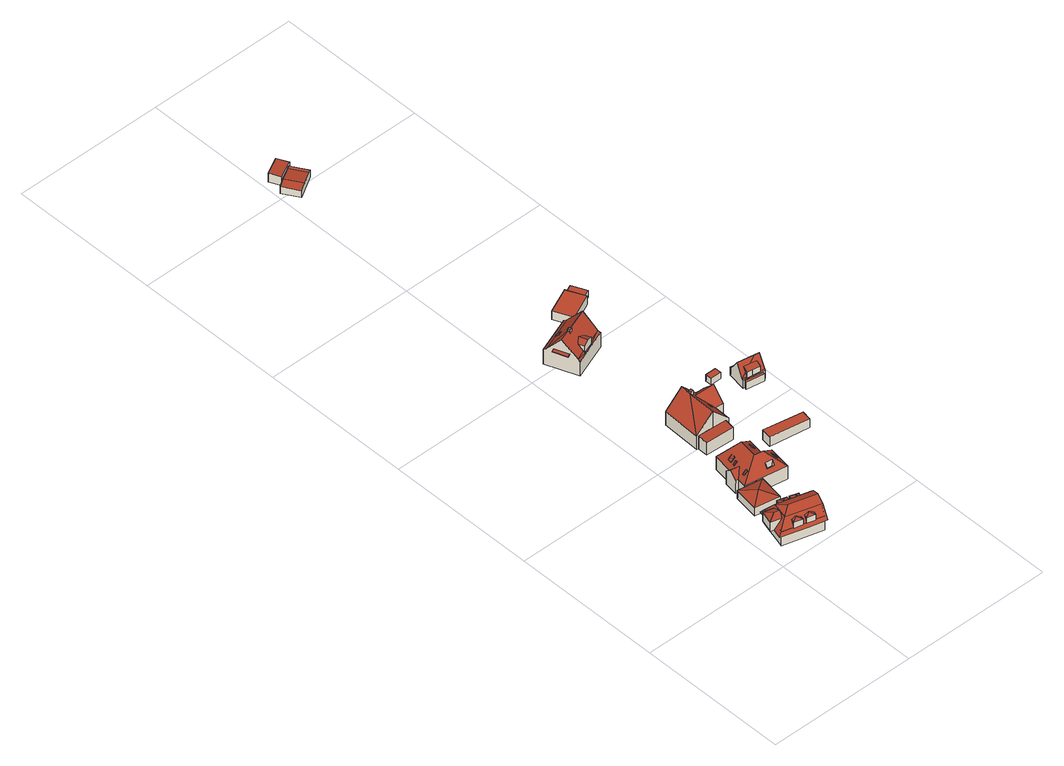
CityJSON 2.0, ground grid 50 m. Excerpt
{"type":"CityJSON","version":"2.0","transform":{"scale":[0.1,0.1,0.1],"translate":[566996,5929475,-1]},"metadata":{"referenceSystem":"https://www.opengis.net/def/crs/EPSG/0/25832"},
"CityObjects":{
"building1":{"type":"Building","attributes":{"Grundfläche 2D":"133.249187","Grundhöhe NN":"2.385"},"children":["building1-1","building1-2","building1-3","building1-4"],"geometry":[{"type":"Solid","lod":"3","boundaries":[[[[0,1,2]],[[1,3,4,5,6,2]],[[7,8,9,10,11,3,1,0]],[[12,13,14,15,16,17,18]],[[18,11,10,9,8,7,19,13,12]],[[5,4,11,20,21,22,23,6]],[[18,20,11]],[[24,18,17,16,25,26]],[[20,24,26,25,27,28]],[[18,24,20]],[[29,30,31,22,21,20,28,27]],[[32,33,0,2]],[[19,7,0,33]],[[3,11,4]],[[2,6,23,32]],[[34,35,36,37,38,39]],[[40,41,42,43,28,26,44,17,45,34,39,46]],[[47,43,42,48]],[[38,37,12,49,50,51,21,47,48,52]],[[48,42,41,40,46,39,38,52]],[[34,45,17,16,15,14,13,12,37,36,35]],[[19,23,51,50,49,12,13]],[[17,44,26,25,16]],[[25,26,28,27]],[[21,22,31,30,29,27,28,43,47]],[[22,21,51,23]],[[23,19,33,32]]]],"semantics":{"surfaces":[{"type":"RoofSurface"},{"type":"WallSurface"},{"type":"GroundSurface"}],"values":[[0,0,0,0,0,0,0,0,0,0,0,1,1,1,1,1,1,1,1,2,0,0,0,0,0,0,0]]}}]},
"building1-1":{"type":"BuildingInstallation","parents":["building1"],"geometry":[{"type":"MultiSurface","lod":"3","boundaries":[[[53,54,55,56]],[[54,53,57]],[[56,58,53]],[[58,59,53]],[[53,59,60,57]],[[61,55,54]],[[62,57,60]],[[62,61,54,57]]],"semantics":{"surfaces":[{"type":"RoofSurface"},{"type":"WallSurface"}],"values":[0,0,0,0,0,1,1,1]}}]},
"building1-2":{"type":"BuildingInstallation","parents":["building1"],"geometry":[{"type":"MultiSurface","lod":"3","boundaries":[[[63,64,65]],[[64,66,67,65]],[[68,69,64,63]],[[69,70,64]],[[70,66,64]],[[71,72,73,63,65]],[[63,73,74,68]],[[71,65,67]]],"semantics":{"surfaces":[{"type":"RoofSurface"},{"type":"WallSurface"}],"values":[0,0,0,0,0,1,1,1]}}]},
"building1-3":{"type":"BuildingInstallation","parents":["building1"],"geometry":[{"type":"MultiSurface","lod":"3","boundaries":[[[75,76,77,78]],[[76,75,79]],[[78,80,75]],[[80,81,75]],[[75,81,82,79]],[[83,77,76]],[[84,79,82]],[[76,79,84,83]]],"semantics":{"surfaces":[{"type":"RoofSurface"},{"type":"WallSurface"}],"values":[0,0,0,0,0,1,1,1]}}]},
"building1-4":{"type":"BuildingInstallation","parents":["building1"],"geometry":[{"type":"MultiSurface","lod":"3","boundaries":[[[85,86,87,88]],[[89,90,91,88,87,92]],[[92,87,86,93,94]],[[95,86,85,88,96,97]],[[95,93,86]],[[91,90,96,88]]],"semantics":{"surfaces":[{"type":"RoofSurface"},{"type":"WallSurface"}],"values":[0,0,0,1,1,1]}}]},
"building2":{"type":"Building","attributes":{"Grundfläche 2D":"70.973149","Grundhöhe NN":"3.199"},"geometry":[{"type":"Solid","lod":"3","boundaries":[[[[98,99,100]],[[98,101,99]],[[98,100,102]],[[98,102,101]],[[103,104,100,99]],[[104,105,102,100]],[[105,106,101,102]],[[106,103,99,101]],[[106,105,104,103]]]],"semantics":{"surfaces":[{"type":"RoofSurface"},{"type":"WallSurface"},{"type":"GroundSurface"}],"values":[[0,0,0,0,1,1,1,1,2]]}}]},
"building3":{"type":"Building","attributes":{"Grundfläche 2D":"184.019785","Grundhöhe NN":"1.240"},"children":["building3-1","building3-2","building3-3","building3-4","building3-5","building3-6","building3-7","building3-8"],"geometry":[{"type":"MultiSurface","lod":"3","boundaries":[[[107,108,109,110],[111,112,113,114,115,116]],[[117,118,119,120,109,108,121]],[[122,107,110]],[[123,108,107,122]],[[123,124,121,108]],[[117,121,124]],[[118,125,126,119]],[[126,127,120,119]],[[110,109,128,129]],[[122,110,129,130]],[[123,122,130,131]],[[124,123,131,132]],[[117,124,132,133]],[[118,117,133,134]],[[125,118,134,135]],[[127,126,125,135,136]],[[120,127,136,137]],[[109,120,137,128]],[[131,130,129,128,137,136,135,134,133,132]]],"semantics":{"surfaces":[{"type":"RoofSurface"},{"type":"WallSurface"},{"type":"GroundSurface"}],"values":[0,0,0,0,0,0,0,0,1,1,1,1,1,1,1,1,1,1,2]}}]},
"building3-1":{"type":"BuildingInstallation","parents":["building3"],"geometry":[{"type":"MultiSurface","lod":"3","boundaries":[[[138,139,140,141]],[[141,140,142,143]],[[138,141,143,144]],[[139,138,144,145]],[[140,139,145,142]]],"semantics":{"surfaces":[{"type":"RoofSurface"},{"type":"WallSurface"}],"values":[0,1,1,1,1]}}]},
"building3-2":{"type":"BuildingInstallation","parents":["building3"],"geometry":[{"type":"MultiSurface","lod":"3","boundaries":[[[146,147,148,149]],[[149,148,150,151]],[[146,149,151,152]],[[147,146,152,153]],[[148,147,153,150]]],"semantics":{"surfaces":[{"type":"RoofSurface"},{"type":"WallSurface"}],"values":[0,1,1,1,1]}}]},
"building3-3":{"type":"BuildingInstallation","parents":["building3"],"geometry":[{"type":"MultiSurface","lod":"3","boundaries":[[[154,155,156,157]],[[157,156,158,159]],[[156,155,160,158]],[[154,157,159,161]],[[155,154,161,160]]],"semantics":{"surfaces":[{"type":"RoofSurface"},{"type":"WallSurface"}],"values":[0,1,1,1,1]}}]},
"building3-4":{"type":"BuildingInstallation","parents":["building3"],"geometry":[{"type":"MultiSurface","lod":"3","boundaries":[[[162,163,164,165,166]],[[113,112,164,163]],[[166,165,164,112,111,116]],[[114,162,166,116,115]],[[114,113,163,162]]],"semantics":{"surfaces":[{"type":"RoofSurface"},{"type":"WallSurface"}],"values":[0,1,1,1,1]}}]},
"building3-5":{"type":"BuildingInstallation","parents":["building3"],"geometry":[{"type":"MultiSurface","lod":"3","boundaries":[[[167,168,169,170]],[[170,169,171,172]],[[167,170,172,173]],[[168,167,173,174]],[[169,168,174,171]]],"semantics":{"surfaces":[{"type":"RoofSurface"},{"type":"WallSurface"}],"values":[0,1,1,1,1]}}]},
"building3-6":{"type":"BuildingInstallation","parents":["building3"],"geometry":[{"type":"MultiSurface","lod":"3","boundaries":[[[175,176,177,178,179,180]],[[181,182,180,179]],[[183,181,179,178]],[[182,184,176,175,180]],[[184,185,183,178,177,176]]],"semantics":{"surfaces":[{"type":"RoofSurface"},{"type":"WallSurface"}],"values":[0,1,1,1,1]}}]},
"building3-7":{"type":"BuildingInstallation","parents":["building3"],"geometry":[{"type":"MultiSurface","lod":"3","boundaries":[[[186,187,188,189]],[[188,187,190,191]],[[189,188,191,192]],[[186,189,192,193]],[[187,186,193,190]]],"semantics":{"surfaces":[{"type":"RoofSurface"},{"type":"WallSurface"}],"values":[0,1,1,1,1]}}]},
"building3-8":{"type":"BuildingInstallation","parents":["building3"],"geometry":[{"type":"MultiSurface","lod":"3","boundaries":[[[194,195,196,197]],[[194,197,198,199]],[[197,196,200,198]],[[195,194,199,201]],[[196,195,201,200]]],"semantics":{"surfaces":[{"type":"RoofSurface"},{"type":"WallSurface"}],"values":[0,1,1,1,1]}}]},
"building4":{"type":"Building","attributes":{"Grundfläche 2D":"201.704441","Grundhöhe NN":"1.578"},"children":["building4-1","building4-2"],"geometry":[{"type":"Solid","lod":"3","boundaries":[[[[202,203,204]],[[205,204,203,206]],[[207,206,203,202,208,209,210]],[[209,211,212,210]],[[212,213,207,210]],[[214,207,213]],[[215,216,217,218,219]],[[220,221,222,202,204]],[[222,223,224,208,202]],[[209,208,224,225]],[[211,209,225,226]],[[213,212,211,226,227]],[[214,213,227,228]],[[207,214,228,229]],[[205,206,207,229,230]],[[204,205,230,220]],[[219,218,217,223,221]],[[215,219,221,231]],[[216,215,231,232]],[[217,216,232,223]],[[222,221,220,230,229,228,227,226,225,224,223]],[[221,223,232,231]]]],"semantics":{"surfaces":[{"type":"RoofSurface"},{"type":"WallSurface"},{"type":"GroundSurface"}],"values":[[0,0,0,0,0,0,0,1,1,1,1,1,1,1,1,1,1,1,1,1,2,2]]}}]},
"building4-1":{"type":"BuildingInstallation","parents":["building4"],"geometry":[{"type":"MultiSurface","lod":"3","boundaries":[[[233,234,235,236,237]],[[238,239,234,233]],[[239,240,235,234]],[[240,241,236,235]],[[237,236,241,242]],[[233,237,242,238]]],"semantics":{"surfaces":[{"type":"RoofSurface"},{"type":"WallSurface"}],"values":[0,1,1,1,1,1]}}]},
"building4-2":{"type":"BuildingInstallation","parents":["building4"],"geometry":[{"type":"MultiSurface","lod":"3","boundaries":[[[243,244,245,246]],[[247,248,243,246]],[[249,250,245,244]],[[248,249,244,243]],[[250,247,246,245]]],"semantics":{"surfaces":[{"type":"RoofSurface"},{"type":"WallSurface"}],"values":[0,1,1,1,1]}}]},
"building5":{"type":"Building","attributes":{"Grundfläche 2D":"142.231129","Grundhöhe NN":"1.863"},"children":["building5-1","building5-2","building5-3","building5-4"],"geometry":[{"type":"Solid","lod":"3","boundaries":[[[[251,252,253,254,255,256]],[[257,258,259,252,251,260]],[[261,262,263]],[[264,265,266,262,261,267,268]],[[269,262,266]],[[270,271,272,273,274,266,265,254,253,252,259,258,267,261,275]],[[270,275,272]],[[270,272,271]],[[276,277,278,279,280]],[[272,275,280,279]],[[272,279,274,273]],[[256,264,268,260,251]],[[258,257,260,268,267]],[[256,255,254,265,264]],[[280,275,261,263,281,282,277,276]],[[278,277,282,283]],[[284,269,266,274,279,278,283]],[[263,262,269,284,281]],[[284,283,282,281]]]],"semantics":{"surfaces":[{"type":"RoofSurface"},{"type":"WallSurface"},{"type":"GroundSurface"}],"values":[[0,0,0,0,0,0,0,0,0,0,0,1,1,1,1,1,1,1,2]]}}]},
"building5-1":{"type":"BuildingInstallation","parents":["building5"],"geometry":[{"type":"MultiSurface","lod":"3","boundaries":[[[285,286,287,288]],[[289,290,285,288]],[[290,291,286,285]],[[291,292,287,286]],[[292,289,288,287]]],"semantics":{"surfaces":[{"type":"RoofSurface"},{"type":"WallSurface"}],"values":[0,1,1,1,1]}}]},
"building5-2":{"type":"BuildingInstallation","parents":["building5"],"geometry":[{"type":"MultiSurface","lod":"3","boundaries":[[[293,294,295,296,297,298]],[[299,296,295,294,300,273]],[[271,301,297,296,299]],[[301,270,298,297]],[[298,270,272]],[[293,298,272,302]],[[294,293,302,300]]],"semantics":{"surfaces":[{"type":"RoofSurface"},{"type":"WallSurface"}],"values":[0,1,1,1,1,1,1]}}]},
"building5-3":{"type":"BuildingInstallation","parents":["building5"],"geometry":[{"type":"MultiSurface","lod":"3","boundaries":[[[303,304,305,306]],[[304,303,307,308]],[[305,304,308,309]],[[306,305,309,310]],[[303,306,310,307]],[[308,307,310,309]]],"semantics":{"surfaces":[{"type":"RoofSurface"},{"type":"WallSurface"},{"type":"OuterCeilingSurface"}],"values":[0,1,1,1,1,2]}}]},
"building5-4":{"type":"BuildingInstallation","parents":["building5"],"geometry":[{"type":"MultiSurface","lod":"3","boundaries":[[[311,312,313,314,315]],[[314,313,316,317]],[[315,314,317,318]],[[318,319,311,315]],[[313,312,311,319,320,316]],[[318,317,316,320,319]]],"semantics":{"surfaces":[{"type":"RoofSurface"},{"type":"WallSurface"},{"type":"OuterCeilingSurface"}],"values":[0,1,1,1,1,2]}}]},
"building6":{"type":"Building","attributes":{"Grundfläche 2D":"44.081871","Grundhöhe NN":"0.305"},"geometry":[{"type":"Solid","lod":"3","boundaries":[[[[321,322,323,324]],[[325,326,324,323]],[[326,327,321,324]],[[327,328,322,321]],[[328,325,323,322]],[[328,327,326,325]]]],"semantics":{"surfaces":[{"type":"RoofSurface"},{"type":"WallSurface"},{"type":"GroundSurface"}],"values":[[0,1,1,1,1,2]]}}]},
"building7":{"type":"Building","attributes":{"Grundfläche 2D":"7.244160","Grundhöhe NN":"0.825"},"geometry":[{"type":"Solid","lod":"3","boundaries":[[[[329,330,331,332]],[[333,334,332,331]],[[334,335,329,332]],[[335,336,330,329]],[[336,333,331,330]],[[336,335,334,333]]]],"semantics":{"surfaces":[{"type":"RoofSurface"},{"type":"WallSurface"},{"type":"GroundSurface"}],"values":[[0,1,1,1,1,2]]}}]},
"building8":{"type":"Building","attributes":{"Grundfläche 2D":"76.387807","Grundhöhe NN":"0.883"},"geometry":[{"type":"Solid","lod":"3","boundaries":[[[[337,338,339,340]],[[341,342,343,344]],[[337,340,345,346]],[[338,337,346,347]],[[339,338,347,348]],[[341,344,349,350]],[[342,341,350,351]],[[343,342,351,352]],[[339,348,349,344,343,352,345,340]],[[351,350,349,348,347,346,345,352]]]],"semantics":{"surfaces":[{"type":"RoofSurface"},{"type":"WallSurface"},{"type":"GroundSurface"}],"values":[[0,0,1,1,1,1,1,1,1,2]]}}]},
"building9":{"type":"Building","attributes":{"Grundfläche 2D":"50.597380","Grundhöhe NN":"0.613"},"children":["building9-1"],"geometry":[{"type":"Solid","lod":"3","boundaries":[[[[353,354,355,356]],[[355,357,356]],[[358,354,353,356]],[[359,360,358,356,357,361]],[[359,362,363,364,365,354,358,360]],[[365,364,363,366,354]],[[367,368,366,363,362]],[[369,368,367]],[[370,368,369]],[[371,372,373,374]],[[372,375,376,361,357,355,377,378,373]],[[369,367,362,359,361,376,379]],[[370,369,379,380]],[[355,354,366,368,370,380,377]],[[374,373,378,381]],[[371,374,381,382]],[[372,371,382,375]],[[381,378,377,380,379,376,375,382]]]],"semantics":{"surfaces":[{"type":"RoofSurface"},{"type":"WallSurface"},{"type":"GroundSurface"}],"values":[[0,0,0,0,0,0,0,0,0,0,1,1,1,1,1,1,1,2]]}}]},
"building9-1":{"type":"BuildingInstallation","parents":["building9"],"geometry":[{"type":"MultiSurface","lod":"3","boundaries":[[[383,384,385,386,387,388,389,390,391,364]],[[392,356,387,386]],[[356,393,388,387]],[[393,360,390,389,388]],[[353,392,386,385,384,383,365,358]]],"semantics":{"surfaces":[{"type":"RoofSurface"},{"type":"WallSurface"}],"values":[0,1,1,1,1]}}]},
"building10":{"type":"Building","attributes":{"Grundfläche 2D":"51.687768","Grundhöhe NN":"0.771"},"geometry":[{"type":"Solid","lod":"3","boundaries":[[[[394,395,396,397]],[[398,394,397,399]],[[400,398,399,401]],[[401,399,397,396,402,403]],[[400,401,403,404]],[[395,394,398,400,404,405]],[[396,395,405,402]],[[403,402,405,404]]]],"semantics":{"surfaces":[{"type":"RoofSurface"},{"type":"WallSurface"},{"type":"GroundSurface"}],"values":[[0,0,0,1,1,1,1,2]]}}]},
"building11":{"type":"Building","attributes":{"Grundfläche 2D":"24.184951","Grundhöhe NN":"-0.001"},"geometry":[{"type":"Solid","lod":"3","boundaries":[[[[406,407,408,409]],[[410,411,409,408]],[[411,412,406,409]],[[412,413,407,406]],[[413,410,408,407]],[[413,412,411,410]]]],"semantics":{"surfaces":[{"type":"RoofSurface"},{"type":"WallSurface"},{"type":"GroundSurface"}],"values":[[0,1,1,1,1,2]]}}]}
},
"vertices":[
[24,77,108],[52,94,116],[37,121,108],[69,89,116],[70,92,115],[70,107,110],[70,112,108],[58,68,108],[59,70,109],[60,70,109],[62,74,110],[68,85,115],[37,47,87],[26,41,75],[110,18,75],[168,2,75],[175,29,115],[171,30,115],[62,61,115],[36,74,75],[77,116,115],[63,141,87],[57,152,75],[48,118,75],[95,82,127],[183,57,127],[178,58,127],[191,85,115],[186,86,115],[198,112,75],[139,129,75],[132,131,75],[37,121,75],[24,77,75],[165,11,86],[128,21,86],[97,30,86],[36,46,86],[36,46,34],[165,11,34],[171,30,34],[171,32,34],[192,107,34],[192,107,85],[171,32,116],[170,28,112],[170,28,34],[63,143,85],[63,143,34],[43,71,86],[52,102,86],[56,117,86],[37,47,34],
[148,106,110],[138,123,102],[134,110,102],[142,104,107],[165,115,102],[147,100,110],[152,101,107],[161,102,102],[138,123,83],[165,115,84],
[138,17,105],[128,33,110],[111,25,105],[123,39,108],[115,39,105],[142,31,105],[136,35,108],[130,38,110],[111,25,84],[125,21,84],[138,17,84],[140,23,93],
[111,116,110],[101,133,102],[98,120,102],[105,114,107],[130,125,102],[110,111,110],[116,111,107],[126,112,102],[101,133,83],[130,125,83],
[99,28,105],[100,28,105],[90,44,110],[72,35,105],[83,50,108],[76,50,105],[76,48,105],[91,49,110],[103,42,105],[97,46,108],[100,28,84],[72,35,84],[99,28,84],
[106,210,88],[58,175,72],[141,162,72],[72,259,72],[154,246,72],[58,175,42],[141,162,42],[154,246,42],[72,259,42],
[191,283,127],[161,288,127],[100,259,70],[240,237,70],[204,260,96],[203,253,84],[180,256,84],[182,266,99],[199,263,99],[205,263,99],[123,398,70],[113,335,70],[128,311,90],[105,291,70],[171,350,127],[252,314,70],[223,319,70],[232,381,70],[103,337,70],[99,315,90],[96,292,70],[100,259,22],[240,237,22],[252,314,22],[223,319,22],[232,381,22],[123,398,22],[113,335,22],[103,337,22],[96,292,22],[105,291,22],
[167,380,87],[161,381,87],[159,373,98],[166,372,98],[159,373,97],[166,372,97],[167,380,86],[161,381,86],
[124,327,84],[134,325,94],[134,331,94],[125,333,84],[134,331,93],[125,333,83],[124,327,83],[134,325,93],
[185,377,87],[183,369,98],[190,368,98],[191,376,87],[190,368,97],[191,376,86],[183,369,97],[185,377,86],
[182,266,76],[180,256,76],[203,253,76],[204,260,76],[205,263,76],
[232,269,84],[235,284,83],[223,286,96],[221,271,96],[223,286,95],[221,271,95],[232,269,83],[235,284,82],
[133,341,91],[138,340,96],[139,342,96],[141,355,96],[129,357,84],[127,342,84],[129,357,83],[127,342,83],[141,355,95],[138,340,95],[139,342,95],
[212,337,84],[215,352,84],[204,353,95],[201,339,96],[215,352,83],[204,353,94],[201,339,95],[212,337,83],
[117,279,85],[128,277,96],[129,285,96],[118,286,85],[118,286,84],[117,279,84],[129,285,95],[128,277,95],
[191,485,135],[196,578,134],[135,488,76],[141,618,76],[198,615,134],[250,613,79],[248,481,76],[250,535,76],[213,577,116],[278,534,76],[280,574,117],[282,614,76],[250,615,76],[140,454,71],[235,449,71],[237,482,75],[191,485,75],[141,487,75],[135,488,26],[141,487,26],[191,485,26],[237,482,26],[248,481,26],[250,535,26],[278,534,26],[282,614,26],[250,615,26],[250,613,26],[141,618,26],[140,454,26],[235,449,26],
[197,577,140],[206,577,140],[206,587,140],[198,587,140],[197,578,140],[197,577,133],[206,577,124],[206,587,124],[198,587,133],[197,578,133],
[225,532,103],[237,531,90],[238,539,90],[226,540,103],[226,540,102],[225,532,102],[237,531,89],[238,539,89],
[153,939,116],[142,966,116],[140,964,115],[126,953,108],[133,936,108],[134,932,108],[170,951,108],[163,968,108],[145,966,115],[172,947,108],[218,970,88],[154,937,83],[221,962,83],[134,932,85],[133,936,88],[99,922,88],[170,951,88],[172,947,85],[101,916,83],[128,985,141],[124,977,135],[128,985,142],[119,982,142],[81,967,142],[201,1013,142],[182,1063,85],[181,1066,83],[61,1020,83],[64,1012,89],[184,1058,89],[221,962,29],[181,1066,29],[61,1020,29],[101,916,29],
[129,1021,106],[124,1033,92],[113,1029,91],[117,1016,106],[117,1016,105],[129,1021,105],[124,1033,91],[113,1029,90],
[126,988,146],[118,985,146],[119,982,146],[121,976,146],[130,980,146],[128,985,146],[121,976,135],[118,985,138],[130,980,135],[126,988,138],
[72,991,100],[63,987,98],[80,941,98],[90,945,100],[72,991,96],[63,987,96],[80,941,96],[90,945,96],
[182,1063,56],[201,1013,56],[219,967,56],[222,968,56],[185,1064,56],[219,967,54],[222,968,54],[185,1064,54],[182,1063,54],[218,970,54],
[429,351,45],[435,384,45],[303,405,49],[298,372,49],[303,405,13],[298,372,13],[429,351,13],[435,384,13],
[381,676,42],[346,676,42],[346,655,42],[381,655,42],[346,655,18],[381,655,18],[381,676,18],[346,676,18],
[338,1135,46],[315,1184,46],[293,1174,46],[315,1125,46],[206,1141,50],[234,1079,50],[318,1118,50],[290,1179,50],[315,1125,19],[338,1135,19],[315,1184,19],[293,1174,19],[290,1179,19],[206,1141,19],[234,1079,19],[318,1118,19],
[416,587,47],[402,591,48],[401,587,46],[432,583,47],[458,577,46],[416,588,48],[473,578,48],[459,580,48],[472,574,46],[478,605,88],[463,607,88],[444,602,75],[418,595,58],[407,617,88],[482,631,48],[412,644,48],[483,636,46],[412,649,46],[464,567,42],[465,575,42],[406,586,42],[404,578,42],[465,575,16],[472,574,16],[401,587,16],[406,586,16],[483,636,16],[412,649,16],[404,578,16],[464,567,16],
[419,606,75],[416,588,68],[416,587,67],[416,586,67],[432,583,67],[458,579,67],[459,580,67],[462,599,75],[447,602,75],[416,586,46],[458,579,47],
[32,2025,49],[10,2012,44],[41,1960,44],[64,1973,49],[73,2050,44],[105,1998,44],[83,2056,44],[114,2004,44],[41,1960,18],[114,2004,18],[83,2056,18],[10,2012,18],
[41,2039,42],[96,2067,42],[78,2102,44],[23,2074,44],[78,2102,10],[23,2074,10],[41,2039,10],[96,2067,10]
]}
